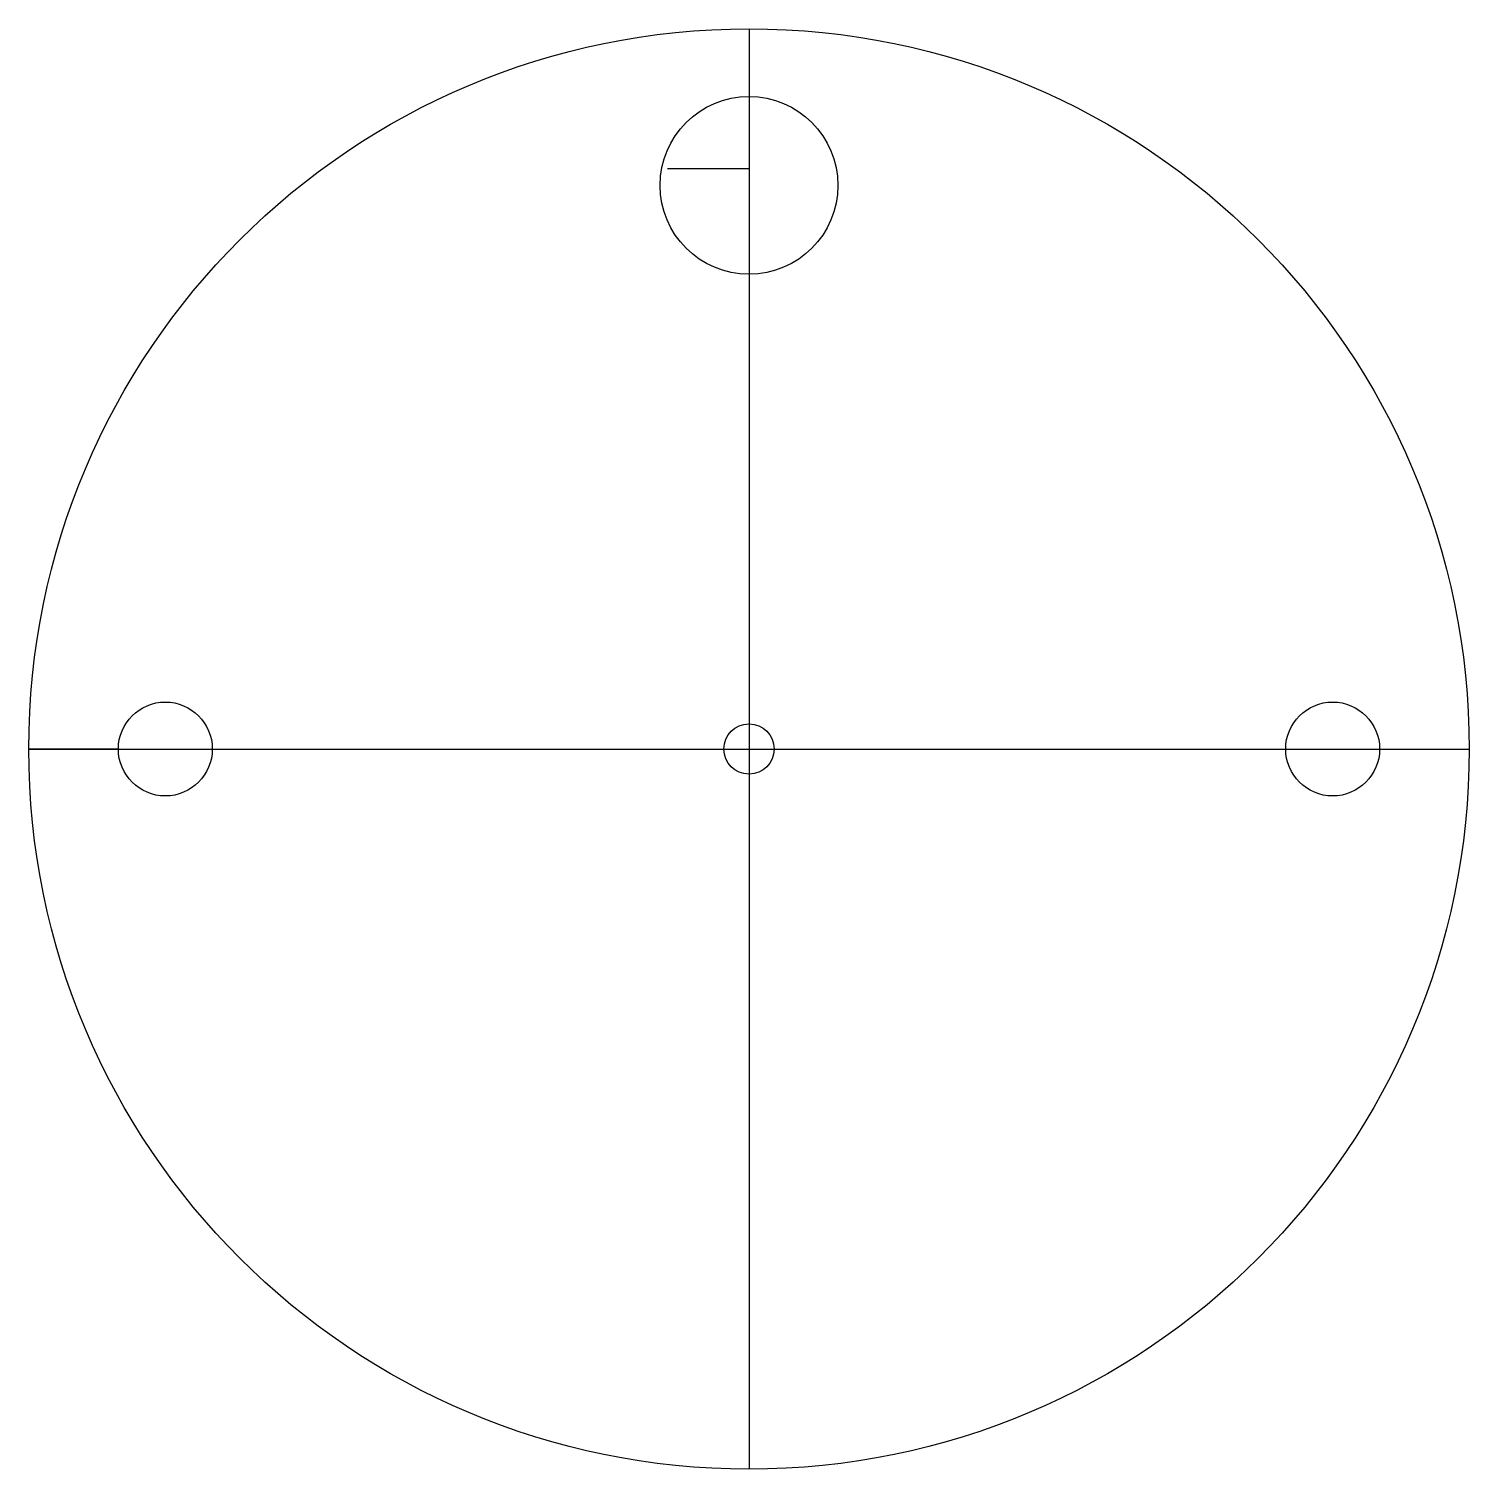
# Model space of a CAD drawing. Header units: centimetres. Extents: x -11.5 to 11.5, y -11.5 to 11.5.
import ezdxf

# ---------------------------------------------------------------- set-up
doc = ezdxf.new("R2010")
doc.units = ezdxf.units.CM
doc.header["$MEASUREMENT"] = 0
doc.layers.add('machine top v1_Sketch1', color=7, linetype='Continuous')

msp = doc.modelspace()

# ---------------------------------------------------------------- linework, layer by layer
at = {"layer": 'machine top v1_Sketch1'}
for p, q in [((0, 11.5), (0, -11.5)), ((-1.3, 9.267), (0, 9.267)), ((-11.5, 0), (11.5, 0)), ((-10.07, 0), (-11.5, 0)), ((10.07, 0), (11.5, 0))]:
    msp.add_line(p, q, dxfattribs=at)
for centre, radius in [((0, 0), 11.5), ((0, 9), 1.419), ((-9.32, 0), 0.75), ((9.32, 0), 0.75), ((9.32, 0), 0.75), ((0, 0), 0.4)]:
    msp.add_circle(centre, radius, dxfattribs=at)
msp.add_point((0, 0), dxfattribs=at)

doc.saveas('drawing.dxf')
